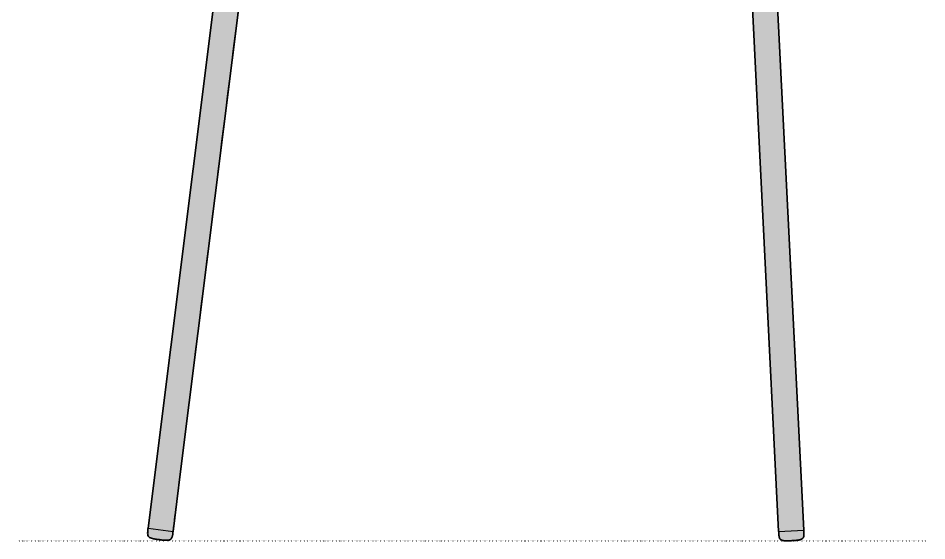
# Model space of a CAD drawing. Header units: millimetres. Extents: x 0 to 1796, y -943 to 816.
# Drawn here: x 1108 to 1796, y 0 to 395 of the extents above; entities that cross this region are included whole.
import ezdxf

# ---------------------------------------------------------------- set-up
doc = ezdxf.new("R2010")
doc.units = ezdxf.units.MM
doc.linetypes.add('Dots', pattern=[1, 0, -1])
doc.layers.add('Blocks', color=7, linetype='Continuous')
doc.layers.add('Blocks$Fill', color=7, linetype='Continuous', true_color=0xffffff)
for name, color, linetype, lineweight, true_color in [('Blocks$Inner', 7, 'Continuous', 25, 0x007f00), ('Blocks$Outline', 7, 'Continuous', 35, 0xff3f3f), ('Groud', 7, 'Dots', 25, 0x243775)]:
    doc.layers.add(name, color=color, linetype=linetype, lineweight=lineweight, true_color=true_color)

# ---------------------------------------------------------------- blocks, each defined once
blk = doc.blocks.new('Balcony Chair Side')
at = {"layer": 'Blocks$Fill'}
blk.add_hatch(color=256, dxfattribs=at).paths.add_polyline_path([(582.34, 0), (587.23, 0.23), (588.41, 0.32), (589, 0.37), (589.59, 0.44), (590.17, 0.53), (590.76, 0.63), (591.05, 0.69), (591.33, 0.76), (591.62, 0.84), (591.9, 0.93), (592.04, 0.97), (592.18, 1.02), (592.32, 1.08), (592.45, 1.14), (592.59, 1.2), (592.72, 1.27), (592.85, 1.35), (592.98, 1.42), (593.04, 1.46), (593.1, 1.5), (593.16, 1.55), (593.22, 1.59), (593.28, 1.64), (593.33, 1.69), (593.39, 1.74), (593.44, 1.79), (593.49, 1.84), (593.54, 1.89), (593.58, 1.95), (593.63, 2.01), (593.67, 2.07), (593.72, 2.13), (593.76, 2.19), (593.8, 2.25), (593.84, 2.32), (593.87, 2.38), (593.91, 2.45), (593.94, 2.51), (593.97, 2.58), (594, 2.65), (594.03, 2.71), (594.06, 2.78), (594.09, 2.85), (594.11, 2.92), (594.13, 2.99), (594.15, 3.06), (594.17, 3.13), (594.19, 3.2), (594.21, 3.28), (594.22, 3.35), (594.25, 3.5), (594.27, 3.64), (594.29, 3.79), (594.31, 3.94), (594.32, 4.08), (594.34, 4.23), (594.35, 4.38), (594.35, 4.53), (594.37, 5.12), (594.36, 5.71), (594.27, 8.08), (594.27, 8.08), (572.7, 439.54), (574.15, 439.6), (573.93, 445.03), (573.85, 446.96), (573.77, 448.89), (573.69, 450.82), (573.65, 451.79), (573.58, 452.75), (573.56, 452.99), (573.53, 453.23), (573.5, 453.47), (573.46, 453.71), (573.42, 453.94), (573.37, 454.18), (573.32, 454.42), (573.26, 454.65), (573.19, 454.88), (573.12, 455.12), (573.05, 455.35), (572.97, 455.57), (572.89, 455.8), (572.8, 456.03), (572.7, 456.25), (572.61, 456.47), (572.5, 456.69), (572.4, 456.91), (572.28, 457.12), (572.17, 457.33), (572.05, 457.54), (571.92, 457.75), (571.79, 457.95), (571.66, 458.15), (571.52, 458.35), (571.38, 458.55), (571.23, 458.74), (571.08, 458.93), (570.93, 459.12), (570.77, 459.3), (570.61, 459.48), (570.45, 459.65), (570.28, 459.83), (570.1, 460), (569.93, 460.16), (569.75, 460.32), (569.57, 460.48), (569.38, 460.64), (569.19, 460.79), (569, 460.93), (568.8, 461.07), (568.6, 461.21), (568.4, 461.35), (568.2, 461.47), (567.99, 461.6), (567.78, 461.72), (567.57, 461.84), (567.36, 461.95), (567.14, 462.06), (566.92, 462.16), (566.7, 462.26), (566.48, 462.35), (566.25, 462.44), (566.03, 462.52), (565.8, 462.6), (565.57, 462.68), (565.34, 462.75), (565.1, 462.81), (564.87, 462.87), (564.64, 462.93), (564.4, 462.98), (564.16, 463.02), (563.92, 463.06), (563.68, 463.09), (563.44, 463.12), (563.2, 463.15), (562.96, 463.17), (562.72, 463.18), (562.48, 463.19), (562.24, 463.2), (562, 463.2), (561.76, 463.19), (561.76, 463.19), (561.55, 463.19), (528.75, 462.12), (462.93, 459.98), (452.91, 459.65), (171.73, 450.51), (169.75, 450.45), (169.33, 457.07), (168.77, 462.71), (167.8, 469.77), (167.68, 470.57), (141.03, 645.08), (139.5, 655.03), (120.33, 780.59), (120.27, 780.91), (120.21, 781.23), (120.14, 781.54), (120.06, 781.85), (119.97, 782.16), (119.88, 782.47), (119.77, 782.78), (119.66, 783.08), (119.53, 783.38), (119.4, 783.67), (119.26, 783.96), (119.12, 784.25), (118.96, 784.53), (118.8, 784.81), (118.63, 785.08), (118.45, 785.35), (118.26, 785.62), (118.07, 785.87), (117.87, 786.13), (117.66, 786.37), (117.45, 786.61), (117.23, 786.85), (117, 787.08), (116.76, 787.3), (116.52, 787.52), (116.28, 787.72), (116.03, 787.93), (115.77, 788.12), (115.51, 788.31), (115.24, 788.49), (114.97, 788.66), (114.69, 788.82), (114.41, 788.98), (114.12, 789.13), (113.83, 789.27), (113.54, 789.4), (113.24, 789.53), (112.94, 789.64), (112.63, 789.75), (112.33, 789.85), (112.02, 789.94), (111.71, 790.02), (111.39, 790.09), (111.08, 790.16), (110.76, 790.21), (110.44, 790.26), (110.12, 790.3), (109.8, 790.32), (109.47, 790.34), (109.15, 790.35), (108.83, 790.35), (108.51, 790.35), (108.2, 790.33), (107.9, 790.31), (107.6, 790.27), (107.3, 790.24), (107.22, 790.22), (78.98, 785.91), (79.21, 784.43), (79.21, 784.43), (79.21, 784.43), (79.21, 784.43), (79.21, 784.43), (79.21, 784.43), (79.21, 784.43), (79.23, 784.43), (79.32, 784.45), (79.67, 784.5), (79.96, 784.54), (82.77, 784.97), (82.77, 784.97), (82.77, 784.97), (82.77, 784.97), (82.77, 784.97), (82.77, 784.97), (83.06, 785.01), (83.34, 785.04), (83.62, 785.05), (83.75, 785.06), (84.03, 785.07), (84.31, 785.07), (84.59, 785.06), (84.88, 785.05), (85.16, 785.02), (85.45, 784.99), (85.74, 784.95), (86.02, 784.9), (86.24, 784.86), (86.46, 784.81), (86.67, 784.75), (86.89, 784.7), (87.1, 784.63), (87.32, 784.56), (87.53, 784.49), (87.74, 784.41), (87.96, 784.33), (88.17, 784.24), (88.38, 784.14), (88.59, 784.04), (88.8, 783.94), (89, 783.83), (89.2, 783.72), (89.4, 783.6), (89.6, 783.47), (89.8, 783.34), (89.99, 783.21), (90.18, 783.07), (90.37, 782.92), (90.56, 782.77), (90.74, 782.62), (90.91, 782.46), (91.09, 782.29), (91.26, 782.13), (91.43, 781.95), (91.6, 781.77), (91.76, 781.59), (91.91, 781.41), (92.06, 781.22), (92.21, 781.03), (92.35, 780.83), (92.49, 780.63), (92.62, 780.42), (92.75, 780.22), (92.87, 780), (92.99, 779.79), (93.1, 779.57), (93.21, 779.35), (93.31, 779.13), (93.41, 778.91), (93.5, 778.68), (93.59, 778.45), (93.67, 778.22), (93.74, 777.99), (93.81, 777.76), (93.87, 777.52), (98.78, 758.1), (102.51, 743.33), (104.6, 735.06), (104.65, 734.86), (104.68, 734.67), (104.72, 734.48), (104.75, 734.28), (104.77, 734.09), (104.79, 733.89), (104.81, 733.7), (104.81, 733.5), (104.82, 733.31), (104.81, 733.11), (104.8, 732.91), (104.79, 732.72), (104.77, 732.52), (104.74, 732.33), (104.71, 732.13), (104.67, 731.94), (104.63, 731.75), (104.59, 731.56), (104.53, 731.37), (104.47, 731.18), (104.41, 731), (104.34, 730.81), (104.27, 730.63), (104.19, 730.45), (104.11, 730.27), (104.02, 730.1), (103.93, 729.92), (103.83, 729.75), (103.72, 729.59), (103.62, 729.42), (103.5, 729.26), (103.39, 729.1), (103.27, 728.95), (103.14, 728.8), (103.01, 728.65), (102.88, 728.51), (102.74, 728.37), (102.6, 728.23), (102.45, 728.1), (102.31, 727.97), (102.15, 727.85), (102, 727.73), (101.84, 727.61), (101.68, 727.5), (101.51, 727.4), (101.34, 727.29), (101.17, 727.2), (101, 727.11), (100.82, 727.02), (100.64, 726.94), (100.46, 726.86), (100.28, 726.79), (100.1, 726.72), (99.91, 726.66), (99.72, 726.61), (99.53, 726.55), (109.33, 687.77), (109.47, 687.81), (109.6, 687.84), (109.73, 687.86), (109.87, 687.89), (110.01, 687.91), (110.14, 687.93), (110.28, 687.94), (110.41, 687.96), (110.55, 687.97), (110.69, 687.98), (110.83, 687.98), (110.96, 687.99), (111.1, 687.99), (111.24, 687.98), (111.38, 687.98), (111.51, 687.97), (111.65, 687.96), (111.79, 687.95), (111.92, 687.93), (112.06, 687.91), (112.2, 687.89), (112.33, 687.87), (112.47, 687.84), (112.6, 687.81), (112.73, 687.78), (112.87, 687.75), (113, 687.71), (113.13, 687.67), (113.26, 687.63), (113.39, 687.58), (113.52, 687.54), (113.65, 687.49), (113.77, 687.43), (113.9, 687.38), (114.02, 687.32), (114.14, 687.27), (114.26, 687.21), (114.38, 687.14), (114.5, 687.08), (114.61, 687.01), (114.73, 686.94), (114.84, 686.87), (114.96, 686.79), (115.07, 686.72), (115.18, 686.64), (115.28, 686.56), (115.39, 686.48), (115.49, 686.39), (148.86, 467.93), (149.85, 460.85), (150.35, 455.74), (150.73, 449.87), (150.93, 443.17), (150.9, 436.7), (150.68, 430.8), (150.32, 425.65), (149.62, 419.32), (149.5, 418.37), (98.29, 9.49), (98.3, 9.49), (98.04, 7.25), (97.97, 6.5), (97.95, 6.13), (97.94, 5.75), (97.94, 5.38), (97.96, 5), (97.97, 4.9), (97.98, 4.81), (97.99, 4.72), (98, 4.62), (98.02, 4.53), (98.04, 4.44), (98.06, 4.35), (98.09, 4.26), (98.11, 4.17), (98.14, 4.09), (98.18, 4), (98.21, 3.91), (98.25, 3.83), (98.29, 3.74), (98.33, 3.66), (98.38, 3.57), (98.42, 3.49), (98.47, 3.41), (98.53, 3.33), (98.58, 3.26), (98.64, 3.18), (98.67, 3.15), (98.7, 3.11), (98.73, 3.08), (98.76, 3.04), (98.79, 3.01), (98.82, 2.98), (98.86, 2.94), (98.89, 2.91), (98.92, 2.88), (98.96, 2.85), (98.99, 2.82), (99.03, 2.79), (99.06, 2.76), (99.1, 2.73), (99.18, 2.68), (99.25, 2.63), (99.33, 2.58), (99.42, 2.53), (99.58, 2.44), (99.75, 2.35), (99.92, 2.27), (100.09, 2.19), (100.27, 2.12), (100.44, 2.05), (100.62, 1.99), (100.8, 1.93), (101.16, 1.83), (101.52, 1.73), (101.88, 1.64), (102.25, 1.56), (102.99, 1.41), (103.73, 1.28), (106.7, 0.88), (109.68, 0.53), (110.34, 0.47), (110.8, 0.44), (111.86, 0.4), (112.22, 0.4), (112.58, 0.41), (112.94, 0.43), (113.29, 0.45), (113.47, 0.48), (113.65, 0.5), (113.83, 0.53), (114.01, 0.56), (114.09, 0.58), (114.18, 0.6), (114.27, 0.62), (114.35, 0.65), (114.44, 0.67), (114.53, 0.7), (114.61, 0.73), (114.7, 0.76), (114.78, 0.8), (114.86, 0.83), (114.94, 0.87), (115.02, 0.91), (115.1, 0.95), (115.18, 1), (115.25, 1.05), (115.33, 1.1), (115.36, 1.13), (115.4, 1.15), (115.44, 1.18), (115.47, 1.21), (115.51, 1.24), (115.54, 1.27), (115.57, 1.3), (115.6, 1.33), (115.64, 1.36), (115.67, 1.39), (115.7, 1.42), (115.73, 1.46), (115.76, 1.49), (115.79, 1.53), (115.82, 1.56), (115.84, 1.6), (115.9, 1.67), (115.95, 1.74), (116, 1.82), (116.05, 1.89), (116.1, 1.97), (116.14, 2.05), (116.18, 2.13), (116.22, 2.21), (116.29, 2.37), (116.36, 2.54), (116.42, 2.71), (116.48, 2.88), (116.53, 3.05), (116.58, 3.22), (116.62, 3.4), (116.66, 3.57), (116.74, 3.93), (116.81, 4.28), (116.92, 4.99), (117.2, 7.13), (117.21, 7.13), (168.39, 415.77), (169.28, 423.73), (169.69, 429.47), (169.79, 431.44), (172.57, 431.53), (172.57, 431.53), (172.57, 431.52), (172.57, 431.42), (172.59, 430.96), (172.59, 430.79), (172.89, 421.58), (192.89, 422.23), (192.59, 431.46), (192.58, 431.64), (192.56, 432.08), (192.56, 432.17), (192.56, 432.18), (192.56, 432.18), (192.56, 432.18), (192.56, 432.18), (192.56, 432.18), (192.56, 432.18), (192.56, 432.18), (192.56, 432.18), (192.56, 432.18), (192.56, 432.18), (521.39, 442.87), (541.38, 443.52), (553.46, 443.91), (575.29, 7.13), (575.39, 5.38), (575.46, 4.5), (575.5, 4.07), (575.55, 3.63), (575.59, 3.42), (575.63, 3.2), (575.67, 2.98), (575.72, 2.77), (575.74, 2.66), (575.77, 2.56), (575.8, 2.45), (575.84, 2.35), (575.87, 2.25), (575.91, 2.14), (575.96, 2.04), (576, 1.94), (576.02, 1.89), (576.05, 1.84), (576.07, 1.79), (576.1, 1.74), (576.12, 1.7), (576.15, 1.65), (576.18, 1.6), (576.21, 1.56), (576.24, 1.51), (576.27, 1.47), (576.3, 1.42), (576.34, 1.38), (576.37, 1.34), (576.4, 1.29), (576.44, 1.25), (576.48, 1.21), (576.52, 1.17), (576.55, 1.13), (576.59, 1.09), (576.63, 1.05), (576.67, 1.02), (576.71, 0.98), (576.76, 0.95), (576.8, 0.91), (576.84, 0.88), (576.89, 0.85), (576.93, 0.82), (576.98, 0.79), (577.02, 0.76), (577.07, 0.73), (577.12, 0.7), (577.17, 0.68), (577.27, 0.63), (577.36, 0.58), (577.46, 0.53), (577.57, 0.49), (577.67, 0.45), (577.77, 0.42), (577.88, 0.38), (577.98, 0.35), (578.19, 0.29), (578.41, 0.24), (578.62, 0.2), (578.84, 0.16), (579.05, 0.13), (579.27, 0.1), (579.49, 0.08), (579.71, 0.06), (580.15, 0.03), (580.58, 0.01), (581.46, -0.01)], flags=0)
at = {"layer": 'Blocks$Inner'}
for points in [[(149.5, 418.37), (98.29, 9.49), (117.21, 7.13)], [(575.29, 7.13), (553.46, 443.91), (541.38, 443.52)], [(575.29, 7.13), (594.27, 8.08), (572.7, 439.54), (574.15, 439.6)]]:
    blk.add_lwpolyline(points, dxfattribs=at)
for points, knots in [([(117.21, 7.13), (119.1, 22.22), (120.99, 37.31), (122.88, 52.4), (138.05, 173.52), (153.22, 294.65), (168.39, 415.77)], [670.137798, 670.137798, 670.137798, 670.137798, 671.137798, 671.137798, 671.137798, 672.137798, 672.137798, 672.137798, 672.137798]), ([(98.3, 9.49), (98.23, 8.99), (98.17, 8.49), (98.12, 8), (98.06, 7.5), (98.01, 7), (97.97, 6.5), (97.93, 6), (97.93, 5.5), (97.96, 5), (97.99, 4.49), (98.13, 4.02), (98.38, 3.57), (98.62, 3.13), (98.97, 2.78), (99.42, 2.53), (99.86, 2.28), (100.32, 2.08), (100.8, 1.93), (101.28, 1.78), (101.76, 1.66), (102.25, 1.56), (102.74, 1.45), (103.23, 1.36), (103.73, 1.28), (104.22, 1.2), (104.72, 1.13), (105.21, 1.07), (105.71, 1), (106.2, 0.94), (106.7, 0.88), (107.2, 0.81), (107.69, 0.75), (108.19, 0.69), (108.69, 0.63), (109.19, 0.58), (109.68, 0.53), (110.18, 0.48), (110.55, 0.45), (110.8, 0.44), (111.05, 0.43), (111.4, 0.41), (111.86, 0.4)], [0, 0, 0, 0, 1, 1, 1, 2, 2, 2, 3, 3, 3, 4, 4, 4, 5, 5, 5, 6, 6, 6, 7, 7, 7, 8, 8, 8, 9, 9, 9, 10, 10, 10, 11, 11, 11, 12, 12, 12, 13, 13, 13, 14, 14, 14, 14]), ([(111.86, 0.4), (112.1, 0.4), (112.34, 0.4), (112.58, 0.41), (112.82, 0.42), (113.06, 0.43), (113.29, 0.45), (113.53, 0.48), (113.77, 0.51), (114.01, 0.56), (114.24, 0.61), (114.47, 0.68), (114.7, 0.76), (114.92, 0.85), (115.13, 0.96), (115.33, 1.1), (115.52, 1.24), (115.7, 1.41), (115.84, 1.6), (115.99, 1.79), (116.12, 1.99), (116.22, 2.21), (116.32, 2.43), (116.41, 2.65), (116.48, 2.88), (116.55, 3.11), (116.61, 3.34), (116.66, 3.57), (116.72, 3.81), (116.76, 4.04), (116.81, 4.28), (116.85, 4.51), (116.89, 4.75), (116.92, 4.99), (116.96, 5.23), (116.99, 5.46), (117.02, 5.7), (117.05, 5.94), (117.08, 6.18), (117.11, 6.41), (117.14, 6.65), (117.17, 6.89), (117.2, 7.13)], [14, 14, 14, 14, 15, 15, 15, 16, 16, 16, 17, 17, 17, 18, 18, 18, 19, 19, 19, 20, 20, 20, 21, 21, 21, 22, 22, 22, 23, 23, 23, 24, 24, 24, 25, 25, 25, 26, 26, 26, 27, 27, 27, 28, 28, 28, 28]), ([(582.34, 0), (582.05, -0.01), (581.75, -0.01), (581.46, -0.01), (581.17, -0.01), (580.88, 0), (580.58, 0.01), (580.29, 0.02), (580, 0.03), (579.71, 0.06), (579.42, 0.08), (579.13, 0.12), (578.84, 0.16), (578.55, 0.21), (578.26, 0.27), (577.98, 0.35), (577.7, 0.43), (577.43, 0.54), (577.17, 0.68), (576.91, 0.81), (576.68, 0.99), (576.48, 1.21), (576.28, 1.43), (576.12, 1.67), (576, 1.94), (575.88, 2.21), (575.78, 2.49), (575.72, 2.77), (575.65, 3.06), (575.59, 3.34), (575.55, 3.63), (575.51, 3.92), (575.48, 4.21), (575.46, 4.5), (575.43, 4.8), (575.41, 5.09), (575.39, 5.38), (575.37, 5.67), (575.35, 5.96), (575.34, 6.26), (575.32, 6.55), (575.31, 6.84), (575.29, 7.13)], [14, 14, 14, 14, 15, 15, 15, 16, 16, 16, 17, 17, 17, 18, 18, 18, 19, 19, 19, 20, 20, 20, 21, 21, 21, 22, 22, 22, 23, 23, 23, 24, 24, 24, 25, 25, 25, 26, 26, 26, 27, 27, 27, 28, 28, 28, 28]), ([(594.27, 8.08), (594.28, 7.68), (594.3, 7.29), (594.32, 6.89), (594.34, 6.5), (594.35, 6.1), (594.36, 5.71), (594.37, 5.32), (594.37, 4.92), (594.35, 4.53), (594.34, 4.13), (594.29, 3.74), (594.22, 3.35), (594.15, 2.96), (594.01, 2.59), (593.8, 2.25), (593.59, 1.91), (593.32, 1.63), (592.98, 1.42), (592.64, 1.21), (592.28, 1.05), (591.9, 0.93), (591.53, 0.81), (591.14, 0.71), (590.76, 0.63), (590.37, 0.56), (589.98, 0.49), (589.59, 0.44), (589.2, 0.39), (588.8, 0.35), (588.41, 0.32), (588.02, 0.28), (587.62, 0.25), (587.23, 0.23), (586.84, 0.2), (586.44, 0.18), (586.05, 0.16), (585.66, 0.14), (585.26, 0.12), (584.87, 0.1), (584.47, 0.08), (584.08, 0.06), (582.34, 0)], [0, 0, 0, 0, 1, 1, 1, 2, 2, 2, 3, 3, 3, 4, 4, 4, 5, 5, 5, 6, 6, 6, 7, 7, 7, 8, 8, 8, 9, 9, 9, 10, 10, 10, 11, 11, 11, 12, 12, 12, 13, 13, 13, 14, 14, 14, 14])]:
    blk.add_open_spline(points, degree=3, knots=knots, dxfattribs=at)
at = {"layer": 'Blocks$Outline'}
for points in [[(541.38, 443.52), (553.46, 443.91), (575.29, 7.13)], [(594.27, 8.08), (572.7, 439.54), (574.15, 439.6)], [(149.5, 418.37), (98.29, 9.49)], [(117.21, 7.13), (122.88, 52.4), (168.39, 415.77)], [(98.29, 9.49), (98.3, 9.49)], [(117.2, 7.13), (117.21, 7.13)], [(594.27, 8.08), (594.27, 8.08)]]:
    blk.add_lwpolyline(points, dxfattribs=at)
for points, knots in [([(98.3, 9.49), (98.23, 8.99), (98.17, 8.49), (98.12, 8), (98.06, 7.5), (98.01, 7), (97.97, 6.5), (97.93, 6), (97.93, 5.5), (97.96, 5), (97.99, 4.49), (98.13, 4.02), (98.38, 3.57), (98.62, 3.13), (98.97, 2.78), (99.42, 2.53), (99.86, 2.28), (100.32, 2.08), (100.8, 1.93), (101.28, 1.78), (101.76, 1.66), (102.25, 1.56), (102.74, 1.45), (103.23, 1.36), (103.73, 1.28), (104.22, 1.2), (104.72, 1.13), (105.21, 1.07), (105.71, 1), (106.2, 0.94), (106.7, 0.88), (107.2, 0.81), (107.69, 0.75), (108.19, 0.69), (108.69, 0.63), (109.19, 0.58), (109.68, 0.53), (110.18, 0.48), (110.55, 0.45), (110.8, 0.44), (111.05, 0.43), (111.4, 0.41), (111.86, 0.4)], [0.000296, 0.000296, 0.000296, 0.000296, 1, 1, 1, 2, 2, 2, 3, 3, 3, 4, 4, 4, 5, 5, 5, 6, 6, 6, 7, 7, 7, 8, 8, 8, 9, 9, 9, 10, 10, 10, 11, 11, 11, 12, 12, 12, 13, 13, 13, 14, 14, 14, 14]), ([(111.86, 0.4), (112.1, 0.4), (112.34, 0.4), (112.58, 0.41), (112.82, 0.42), (113.06, 0.43), (113.29, 0.45), (113.53, 0.48), (113.77, 0.51), (114.01, 0.56), (114.24, 0.61), (114.47, 0.68), (114.7, 0.76), (114.92, 0.85), (115.13, 0.96), (115.33, 1.1), (115.52, 1.24), (115.7, 1.41), (115.84, 1.6), (115.99, 1.79), (116.12, 1.99), (116.22, 2.21), (116.32, 2.43), (116.41, 2.65), (116.48, 2.88), (116.55, 3.11), (116.61, 3.34), (116.66, 3.57), (116.72, 3.81), (116.76, 4.04), (116.81, 4.28), (116.85, 4.51), (116.89, 4.75), (116.92, 4.99), (116.96, 5.23), (116.99, 5.46), (117.02, 5.7), (117.05, 5.94), (117.08, 6.18), (117.11, 6.41), (117.14, 6.65), (117.17, 6.89), (117.2, 7.13)], [0, 0, 0, 0, 1, 1, 1, 2, 2, 2, 3, 3, 3, 4, 4, 4, 5, 5, 5, 6, 6, 6, 7, 7, 7, 8, 8, 8, 9, 9, 9, 10, 10, 10, 11, 11, 11, 12, 12, 12, 13, 13, 13, 14, 14, 14, 14]), ([(575.29, 7.13), (575.31, 6.84), (575.32, 6.55), (575.34, 6.26), (575.35, 5.96), (575.37, 5.67), (575.39, 5.38), (575.41, 5.09), (575.43, 4.8), (575.46, 4.5), (575.48, 4.21), (575.51, 3.92), (575.55, 3.63), (575.59, 3.34), (575.65, 3.06), (575.72, 2.77), (575.78, 2.49), (575.88, 2.21), (576, 1.94), (576.12, 1.67), (576.28, 1.43), (576.48, 1.21), (576.68, 0.99), (576.91, 0.81), (577.17, 0.68), (577.43, 0.54), (577.7, 0.43), (577.98, 0.35), (578.26, 0.27), (578.55, 0.21), (578.84, 0.16), (579.13, 0.12), (579.42, 0.08), (579.71, 0.06), (580, 0.03), (580.29, 0.02), (580.58, 0.01), (580.88, 0), (581.17, -0.01), (581.46, -0.01), (581.75, -0.01), (582.05, -0.01), (582.34, 0)], [-14, -14, -14, -14, -13, -13, -13, -12, -12, -12, -11, -11, -11, -10, -10, -10, -9, -9, -9, -8, -8, -8, -7, -7, -7, -6, -6, -6, -5, -5, -5, -4, -4, -4, -3, -3, -3, -2, -2, -2, -1, -1, -1, 0, 0, 0, 0]), ([(582.34, 0), (584.08, 0.06), (584.47, 0.08), (584.87, 0.1), (585.26, 0.12), (585.66, 0.14), (586.05, 0.16), (586.44, 0.18), (586.84, 0.2), (587.23, 0.23), (587.62, 0.25), (588.02, 0.28), (588.41, 0.32), (588.8, 0.35), (589.2, 0.39), (589.59, 0.44), (589.98, 0.49), (590.37, 0.56), (590.76, 0.63), (591.14, 0.71), (591.53, 0.81), (591.9, 0.93), (592.28, 1.05), (592.64, 1.21), (592.98, 1.42), (593.32, 1.63), (593.59, 1.91), (593.8, 2.25), (594.01, 2.59), (594.15, 2.96), (594.22, 3.35), (594.29, 3.74), (594.34, 4.13), (594.35, 4.53), (594.37, 4.92), (594.37, 5.32), (594.36, 5.71), (594.35, 6.1), (594.34, 6.5), (594.32, 6.89), (594.3, 7.29), (594.28, 7.68), (594.27, 8.08)], [-14, -14, -14, -14, -13, -13, -13, -12, -12, -12, -11, -11, -11, -10, -10, -10, -9, -9, -9, -8, -8, -8, -7, -7, -7, -6, -6, -6, -5, -5, -5, -4, -4, -4, -3, -3, -3, -2, -2, -2, -1, -1, -1, 0, 0, 0, 0])]:
    blk.add_open_spline(points, degree=3, knots=knots, dxfattribs=at)

msp = doc.modelspace()

# ---------------------------------------------------------------- linework, layer by layer
at = {"layer": 'Groud'}
msp.add_lwpolyline([(1108.13, 0), (1795.5, 0)], dxfattribs=at)

# ---------------------------------------------------------------- block references
at = {"layer": 'Blocks'}
msp.add_blockref('Balcony Chair Side', (1108.13, 0), dxfattribs=at)

doc.saveas('drawing.dxf')
